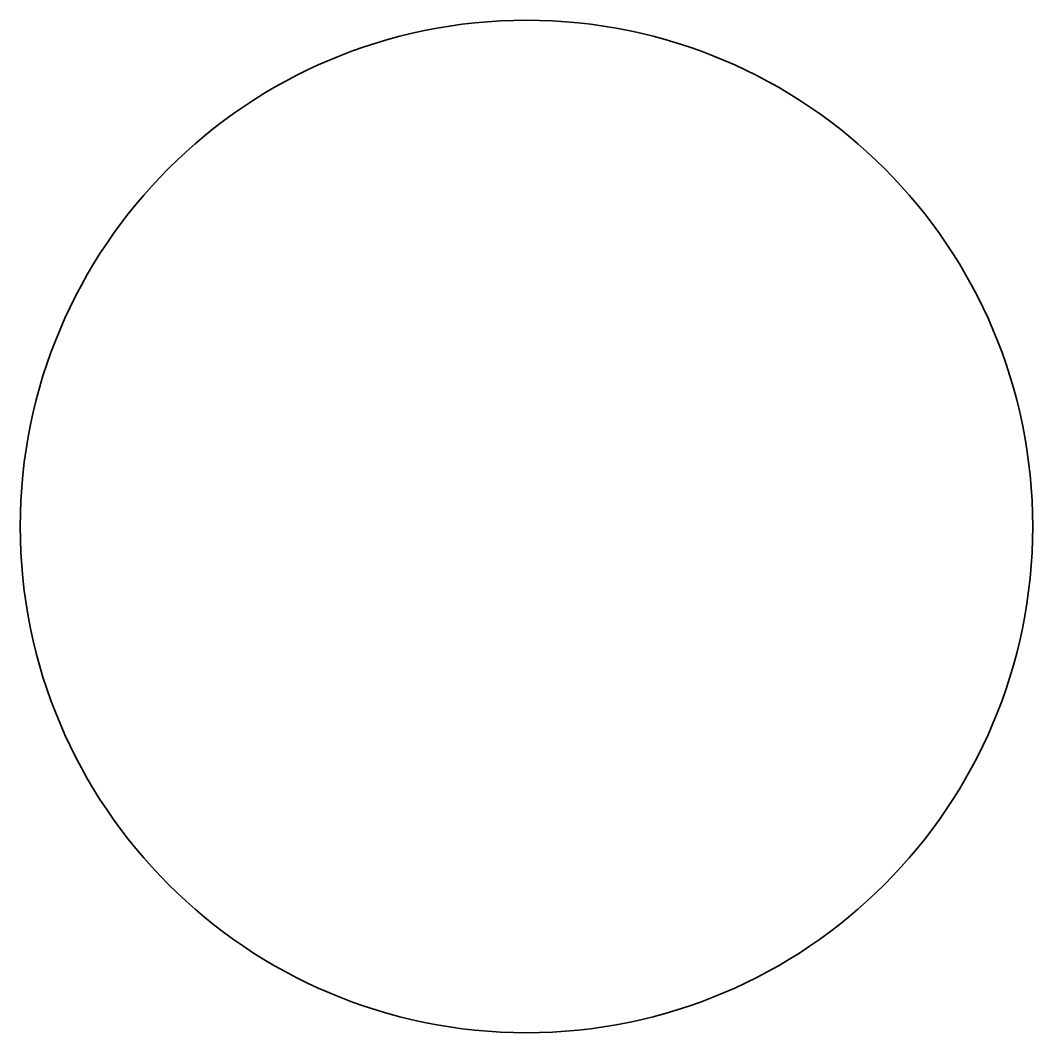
# Model space of a CAD drawing. Header units: millimetres. Extents: x 80.1 to 100.1, y -48 to -28.
import ezdxf

# ---------------------------------------------------------------- set-up
doc = ezdxf.new("R2010")
doc.units = ezdxf.units.MM
doc.header["$MEASUREMENT"] = 0
doc.layers.add('Layer 1', color=7, linetype='Continuous')

msp = doc.modelspace()

# ---------------------------------------------------------------- linework, layer by layer
at = {"layer": 'Layer 1', "color": 7, "lineweight": 35, "true_color": 0xffffff}
msp.add_open_spline([(100.109, -37.993), (100.109, -43.516), (95.632, -47.993), (90.109, -47.993), (84.586, -47.993), (80.109, -43.516), (80.109, -37.993), (80.109, -32.47), (84.586, -27.993), (90.109, -27.993), (95.632, -27.993), (100.109, -32.47), (100.109, -37.993)], degree=3, knots=[0, 0, 0, 0, 1, 1, 1, 2, 2, 2, 3, 3, 3, 4, 4, 4, 4], dxfattribs=at)

doc.saveas('drawing.dxf')
